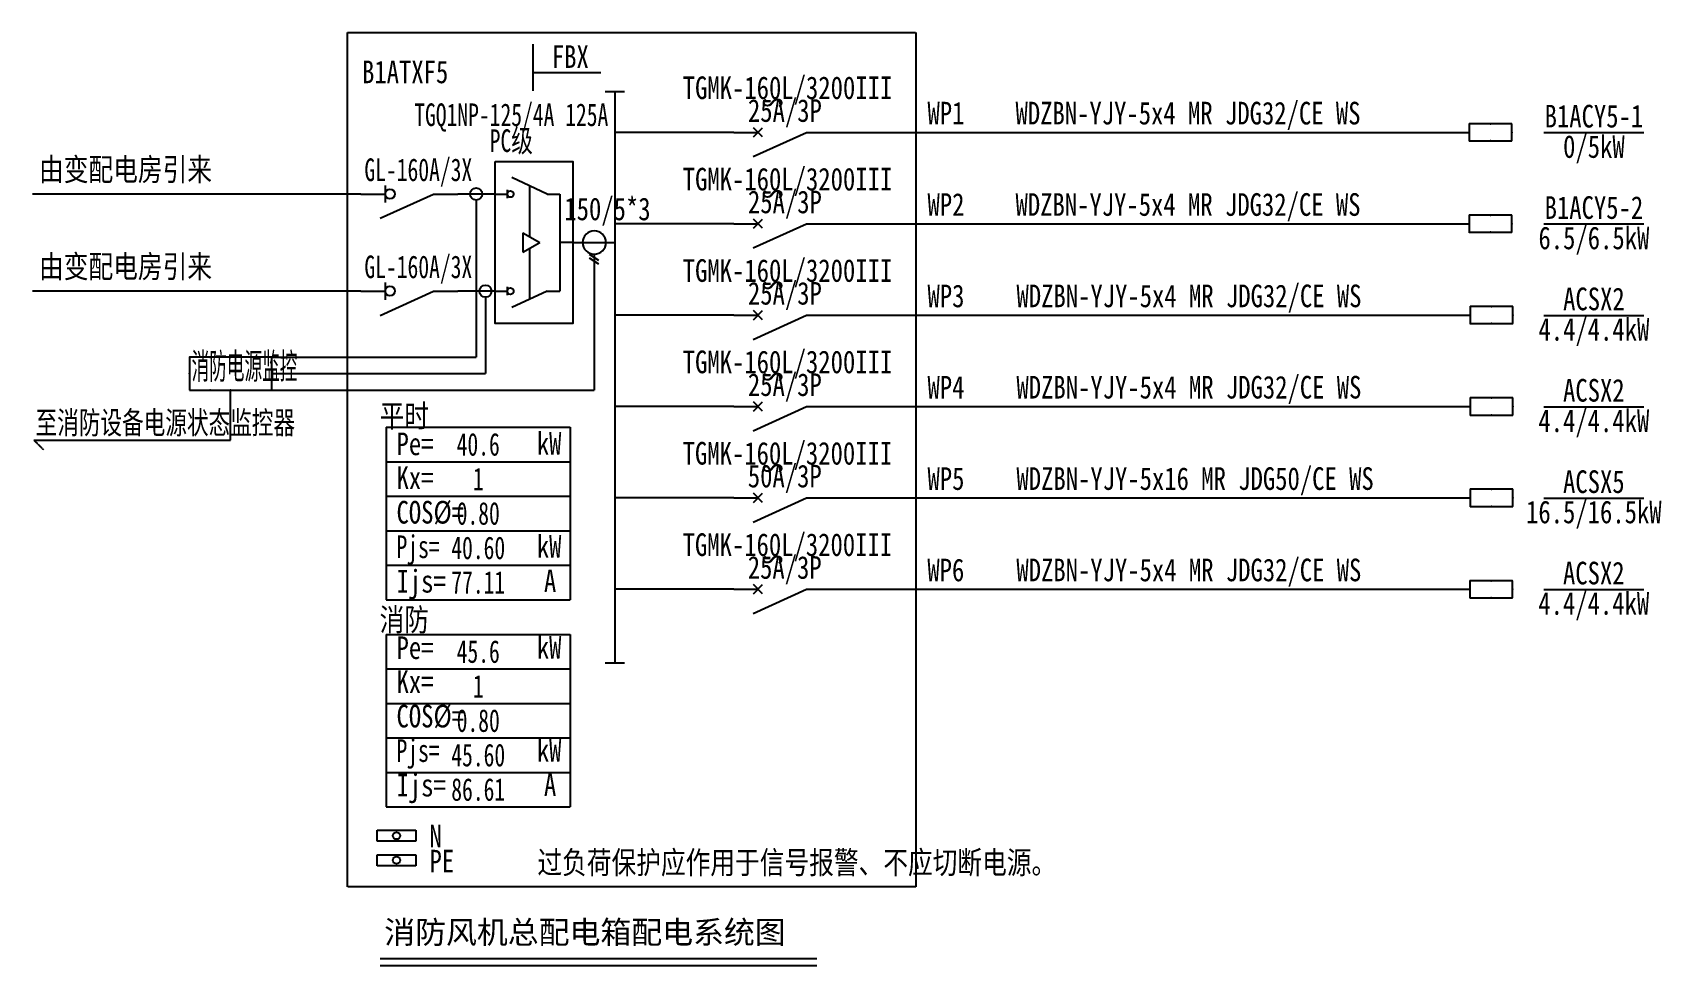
# Model space of a CAD drawing. Extents: x 167329 to 169847, y 198270 to 199711.
import ezdxf
from ezdxf.enums import TextEntityAlignment as Align

# ---------------------------------------------------------------- set-up
doc = ezdxf.new("R2010")
doc.units = 0
doc.header["$MEASUREMENT"] = 0
for name, pattern in [('__DASH', [0.35, 0.25, -0.1]), ('DASH', [0.35, 0.25, -0.1]), ('控制线', [1, 0.75, -0.1, 0.05, -0.1])]:
    doc.linetypes.add(name, pattern=pattern)
for name, color, linetype in [('EL-SYS', 3, 'Continuous'), ('EL-SYS-EQUIP', 3, 'Continuous'), ('EL-SYS-loop1', 3, 'Continuous'), ('EL-SYS-loop2', 6, '控制线'), ('EL-TEXT', 4, 'Continuous')]:
    doc.layers.add(name, color=color, linetype=linetype)
doc.styles.add('_TEL_DIM', font='xcsg.shx', dxfattribs={"width": 0.8, "height": 3.5, "bigfont": 'HZTXT.shx'})
doc.styles.add('CCDI-TOG-03', font='simhei.ttf')
doc.styles.add('DQ', font='', dxfattribs={"width": 0.7})
doc.styles.add('H2', font='', dxfattribs={"width": 0.7})
doc.styles.add('HZ1', font='', dxfattribs={"width": 0.7})
doc.styles.add('S2', font='', dxfattribs={"width": 0.7, "height": 2.5})
doc.styles.get('DQ').set_extended_font_data('SimSun')
doc.styles.get('H2').set_extended_font_data('SimSun')
doc.styles.get('HZ1').set_extended_font_data('SimSun')
doc.styles.get('S2').set_extended_font_data('SimSun')

# ---------------------------------------------------------------- blocks, each defined once
blk = doc.blocks.new('$equip_U$00000075(linying1)')
blk.add_lwpolyline([(-1.275, -0.51), (1.275, -0.51), (1.275, 0.51), (-1.275, 0.51)], close=True)
for p in [(-0.638, 0.51), (0, 0.51), (-1.275, 0), (1.275, 0), (-0.638, -0.51), (0, -0.51)]:
    blk.add_point(p)
at = {"color": 7, "style": 'S2', "width": 0.5}
blk.add_text('消防电源监控', height=0.8, dxfattribs=at).set_placement((-1.209, -0.409), align=Align.BOTTOM_LEFT)
at = {"color": 7, "style": '_TEL_DIM', "flags": 1}
for tag in ['A', 'REMARK']:
    blk.add_attdef(tag, text='', height=0.00002, dxfattribs=at).set_placement((0, 0), align=Align.MIDDLE_CENTER)

msp = doc.modelspace()

# ---------------------------------------------------------------- linework, layer by layer
for p, q in [((168443.2, 199519.5, 2.4), (168525.7, 199557, 2.4)), ((168443.6, 199549.9, 2.4), (168457.8, 199564.1, 2.4)), ((168457.8, 199549.9, 2.4), (168443.6, 199564.1, 2.4)), ((169615.8, 199570.2, -27.4), (169549.8, 199570.2, -27.4)), ((169549.8, 199570.2, -27.4), (169549.8, 199543.8, -27.4)), ((169615.8, 199543.8, -27.4), (169615.8, 199570.2, -27.4)), ((169549.8, 199543.8, -27.4), (169615.8, 199543.8, -27.4)), ((169615.8, 199429, -22), (169549.8, 199429, -22)), ((169549.8, 199429, -22), (169549.8, 199402.6, -22)), ((169615.8, 199402.6, -22), (169615.8, 199429, -22)), ((168443.2, 199378.3, 7.9), (168525.7, 199415.8, 7.9)), ((168443.6, 199408.7, 7.9), (168457.8, 199422.9, 7.9)), ((168457.8, 199408.7, 7.9), (168443.6, 199422.9, 7.9)), ((169549.8, 199402.6, -22), (169615.8, 199402.6, -22)), ((168443.2, 199237.1, 11.4), (168525.7, 199274.6, 11.4)), ((168443.6, 199267.5, 11.4), (168457.8, 199281.7, 11.4)), ((168457.8, 199267.5, 11.4), (168443.6, 199281.7, 11.4)), ((169617.3, 199287.8, -18.4), (169551.3, 199287.8, -18.4)), ((169551.3, 199287.8, -18.4), (169551.3, 199261.4, -18.4)), ((169617.3, 199261.4, -18.4), (169617.3, 199287.8, -18.4)), ((169551.3, 199261.4, -18.4), (169617.3, 199261.4, -18.4)), ((168443.2, 199095.9, 5.7), (168525.7, 199133.4, 5.7)), ((168443.6, 199126.4, 5.7), (168457.8, 199140.5, 5.7)), ((168457.8, 199126.4, 5.7), (168443.6, 199140.5, 5.7)), ((169617.3, 199146.6, -24.1), (169551.3, 199146.6, -24.1)), ((169551.3, 199146.6, -24.1), (169551.3, 199120.2, -24.1)), ((169617.3, 199120.2, -24.1), (169617.3, 199146.6, -24.1)), ((169551.3, 199120.2, -24.1), (169617.3, 199120.2, -24.1)), ((168443.6, 198985.2), (168457.8, 198999.3)), ((168457.8, 198985.2), (168443.6, 198999.3)), ((169617.3, 199005.4, -29.8), (169551.3, 199005.4, -29.8)), ((169551.3, 199005.4, -29.8), (169551.3, 198979, -29.8)), ((169617.3, 198979, -29.8), (169617.3, 199005.4, -29.8)), ((168443.2, 198954.7), (168525.7, 198992.2)), ((169551.3, 198979, -29.8), (169617.3, 198979, -29.8)), ((168443, 198813.5, -5.7), (168525.5, 198851, -5.7)), ((168443.5, 198844, -5.7), (168457.6, 198858.1, -5.7)), ((168457.6, 198844, -5.7), (168443.5, 198858.1, -5.7)), ((169617.1, 198864.2, -35.5), (169551.1, 198864.2, -35.5)), ((169551.1, 198864.2, -35.5), (169551.1, 198837.8, -35.5)), ((169617.1, 198837.8, -35.5), (169617.1, 198864.2, -35.5)), ((169551.1, 198837.8, -35.5), (169617.1, 198837.8, -35.5))]:
    msp.add_line(p, q)
for points, elevation in [([(168413.2, 199557), (168450.7, 199557)], 2.4), ([(168525.7, 199557), (168563.2, 199557)], 2.4), ([(168413.2, 199415.8), (168450.7, 199415.8)], 7.9), ([(168525.7, 199415.8), (168563.2, 199415.8)], 7.9), ([(168413.2, 199274.6), (168450.7, 199274.6)], 11.4), ([(168525.7, 199274.6), (168563.2, 199274.6)], 11.4), ([(168413.2, 199133.4), (168450.7, 199133.4)], 5.7), ([(168525.7, 199133.4), (168563.2, 199133.4)], 5.7), ([(168413, 198851), (168450.5, 198851)], -5.7), ([(168525.5, 198851), (168563, 198851)], -5.7)]:
    msp.add_lwpolyline(points, dxfattribs=dict(elevation=elevation))
at = {"const_width": 1.76}
for points, elevation in [([(169549.8, 199570.2), (169549.8, 199543.8), (169615.8, 199543.8), (169615.8, 199570.2), (169549.8, 199570.2), (169549.8, 199543.8)], -27.4), ([(169549.8, 199429), (169549.8, 199402.6), (169615.8, 199402.6), (169615.8, 199429), (169549.8, 199429), (169549.8, 199402.6)], -22), ([(169551.3, 199287.8), (169551.3, 199261.4), (169617.3, 199261.4), (169617.3, 199287.8), (169551.3, 199287.8), (169551.3, 199261.4)], -18.4), ([(169551.3, 199146.6), (169551.3, 199120.2), (169617.3, 199120.2), (169617.3, 199146.6), (169551.3, 199146.6), (169551.3, 199120.2)], -24.1), ([(169551.3, 199005.4), (169551.3, 198979), (169617.3, 198979), (169617.3, 199005.4), (169551.3, 199005.4), (169551.3, 198979)], -29.8), ([(169551.1, 198864.2), (169551.1, 198837.8), (169617.1, 198837.8), (169617.1, 198864.2), (169551.1, 198864.2), (169551.1, 198837.8)], -35.5)]:
    msp.add_lwpolyline(points, dxfattribs=dict(at, elevation=elevation))
for points in [[(168413.2, 198992.2), (168450.7, 198992.2)], [(168525.7, 198992.2), (168563.2, 198992.2)]]:
    msp.add_lwpolyline(points)
for p in [(169549.8, 199557, -27.4), (169582.8, 199570.2, -27.4), (169615.8, 199557, -27.4), (169582.8, 199543.8, -27.4), (169582.8, 199429, -22), (169549.8, 199415.8, -22), (169582.8, 199402.6, -22), (169615.8, 199415.8, -22), (169551.3, 199274.6, -18.4), (169584.3, 199287.8, -18.4), (169617.3, 199274.6, -18.4), (169584.3, 199261.4, -18.4), (169551.3, 199133.4, -24.1), (169584.3, 199146.6, -24.1), (169617.3, 199133.4, -24.1), (169584.3, 199120.2, -24.1), (169584.3, 199005.4, -29.8), (169551.3, 198992.2, -29.8), (169584.3, 198979, -29.8), (169617.3, 198992.2, -29.8), (169551.1, 198851, -35.5), (169584.1, 198864.2, -35.5), (169617.1, 198851, -35.5), (169584.1, 198837.8, -35.5)]:
    msp.add_point(p)
at = {"layer": 'EL-SYS'}
for p, q in [((168214.2, 199620, -27.4), (168244.2, 199620, -27.4)), ((168229.2, 199618.9, -12.5), (168229.2, 198736.3, -12.5)), ((168413.2, 199557, -12.5), (168229.2, 199557, -12.5)), ((168563.2, 199557, -12.5), (169549.8, 199557, -27.4)), ((167874, 199475, -39.5), (167874, 199448.4, -39.5)), ((167866.5, 199424.2, -39.5), (167949, 199461.7, -39.5)), ((168413.2, 199415.8, -7.1), (168229.2, 199415.8, -7.1)), ((168563.2, 199415.8, -7.1), (169549.8, 199415.8, -22)), ((168164.5, 199386.7, -27.2), (168229.2, 199386.7, -12.5)), ((167874, 199325, -39.5), (167874, 199298.4, -39.5)), ((167866.5, 199274.2, -39.5), (167949, 199311.7, -39.5)), ((168413.2, 199274.6, -3.5), (168229.2, 199274.6, -3.5)), ((168563.2, 199274.6, -3.5), (169551.3, 199274.6, -18.4)), ((168413.2, 199133.4, -9.2), (168229.2, 199133.4, -9.2)), ((168563.2, 199133.4, -9.2), (169551.3, 199133.4, -24.1)), ((168413.2, 198992.2, -14.9), (168229.2, 198992.2, -14.9)), ((168563.2, 198992.2, -14.9), (169551.3, 198992.2, -29.8)), ((168413, 198851, -20.6), (168229, 198851, -20.6)), ((168563, 198851, -20.6), (169551.1, 198851, -35.5)), ((168214.2, 198737.4, -27.4), (168244.2, 198737.4, -27.4)), ((167861.9, 198461.6, -27.4), (167861.9, 198478.5, -27.4)), ((167861.9, 198478.5, -27.4), (167921.8, 198478.5, -27.4)), ((167921.8, 198478.5, -27.4), (167921.8, 198461.6, -27.4)), ((167921.8, 198461.6, -27.4), (167861.9, 198461.6, -27.4)), ((167861.9, 198423.7, -27.4), (167861.9, 198440.7, -27.4)), ((167861.9, 198440.7, -27.4), (167921.8, 198440.7, -27.4)), ((167921.8, 198423.7, -27.4), (167861.9, 198423.7, -27.4)), ((167921.8, 198440.7, -27.4), (167921.8, 198423.7, -27.4))]:
    msp.add_line(p, q, dxfattribs=at)
at = {"layer": 'EL-SYS', "elevation": -39.5}
for points in [[(167836.5, 199461.7), (167874, 199461.7)], [(167949, 199461.7), (167986.5, 199461.7)], [(167836.5, 199311.7), (167874, 199311.7)], [(167949, 199311.7), (167986.5, 199311.7)]]:
    msp.add_lwpolyline(points, dxfattribs=at)
at = {"layer": 'EL-SYS'}
for centre, radius in [((167881.6, 199461.7, -39.5), 7.55), ((167881.6, 199311.7, -39.5), 7.55), ((167891.8, 198470.2, -27.4), 5.58), ((167891.8, 198432.4, -27.4), 5.58)]:
    msp.add_circle(centre, radius, dxfattribs=at)
at = {"layer": 'EL-SYS-EQUIP'}
for p, q in [((168124.5, 199461.7, -9), (168070.1, 199487.1, -9)), ((168044.5, 199461.7, -9), (168062.8, 199461.7, -9)), ((168062.8, 199468.1, -9), (168062.8, 199455.3, -9)), ((168124.5, 199461.7, -9), (168144.5, 199461.7, -9)), ((168144.5, 199461.7, -9), (168144.5, 199311.7, -9)), ((168164.5, 199386.7, -9), (168144.5, 199386.7, -9)), ((168044.5, 199311.7, -9), (168062.8, 199311.7, -9)), ((168062.8, 199318.1, -9), (168062.8, 199305.3, -9)), ((168124.5, 199311.7, -9), (168070.1, 199286.4, -9)), ((168124.5, 199311.7, -9), (168144.5, 199311.7, -9))]:
    msp.add_line(p, q, dxfattribs=at)
at = {"layer": 'EL-SYS-EQUIP', "color": 1, "linetype": 'DASH'}
for p, q in [((168097.3, 199474.4, -9), (168097.3, 199395.9, -9)), ((168097.3, 199377.5, -9), (168097.3, 199299, -9))]:
    msp.add_line(p, q, dxfattribs=at)
at = {"layer": 'EL-SYS-EQUIP', "color": 1}
for p, q in [((168087.3, 199401.7, -9), (168113.3, 199386.7, -9)), ((168087.3, 199401.7, -9), (168087.3, 199371.7, -9)), ((168087.3, 199371.7, -9), (168113.3, 199386.7, -9))]:
    msp.add_line(p, q, dxfattribs=at)
at = {"layer": 'EL-SYS-EQUIP', "elevation": -9}
msp.add_lwpolyline([(168044.5, 199511.7), (168164.5, 199511.7), (168164.5, 199261.7), (168044.5, 199261.7)], close=True, dxfattribs=at)
at = {"layer": 'EL-SYS-EQUIP', "color": 3, "elevation": -9}
msp.add_lwpolyline([(168215.5, 199386.7, 1), (168179.5, 199386.7, 1), (168215.5, 199386.7)], format="xyb", close=True, dxfattribs=at)
for points in [[(168204.7, 199359.1), (168190.3, 199368.1)], [(168204.7, 199353.4), (168190.3, 199362.4)], [(168197.5, 199368.7), (168197.5, 199354.3)]]:
    msp.add_lwpolyline(points, dxfattribs=at)
at = {"layer": 'EL-SYS-EQUIP', "color": 3}
for centre in [(168014.9, 199461.7, -39.5), (168029.2, 199311.7, -39.5)]:
    msp.add_circle(centre, 9.37, dxfattribs=at)
at = {"layer": 'EL-SYS-EQUIP'}
for centre in [(168067.8, 199461.7, -9), (168067.8, 199311.7, -9)]:
    msp.add_circle(centre, 5.02, dxfattribs=at)
at = {"layer": 'EL-SYS-loop1'}
for p, q in [((167836.5, 199461.7, -39.5), (167329.2, 199461.7, -39.5)), ((168044.5, 199461.7, -39.5), (167986.5, 199461.7, -39.5)), ((167836.5, 199311.7, -39.5), (167329.2, 199311.7, -39.5)), ((168044.5, 199311.7, -39.5), (167986.5, 199311.7, -39.5))]:
    msp.add_line(p, q, dxfattribs=at)
at = {"layer": 'EL-SYS-loop2', "linetype": '控制线'}
for p, q in [((168014.9, 199452.3, -39.5), (168014.9, 199209.8, -39.5)), ((168197.5, 199354.3, -9), (168197.5, 199158.8, -39.5)), ((168029.2, 199302.3, -39.5), (168029.2, 199184.3, -39.5)), ((167699.2, 199209.8, -39.5), (168014.9, 199209.8, -39.5)), ((167699.2, 199184.3, -39.5), (168029.2, 199184.3, -39.5)), ((167635.4, 199081.3, -39.5), (167635.4, 199158.8, -39.5)), ((167699.2, 199158.8, -39.5), (168197.5, 199158.8, -39.5)), ((167331.3, 199081.3, -39.5), (167346.3, 199066.4, -39.5)), ((167331.3, 199081.3, -39.5), (167635.4, 199081.3, -39.5))]:
    msp.add_line(p, q, dxfattribs=at)
at = {"layer": 'EL-TEXT', "color": 0, "linetype": '__DASH'}
for p, q in [((167815.9, 199711.1, -27.4), (168694.4, 199711.1, -27.4)), ((167815.9, 198391.3, -27.4), (167815.9, 199711.1, -27.4)), ((168694.4, 199711.1, -27.4), (168694.4, 198391.3, -27.4)), ((168694.4, 198391.3, -27.4), (167815.9, 198391.3, -27.4))]:
    msp.add_line(p, q, dxfattribs=at)
at = {"layer": 'EL-TEXT'}
for p, q in [((168102.7, 199693.3, -27.4), (168102.7, 199621.3, -27.4)), ((168102.7, 199649.3, -27.4), (168207.6, 199649.3, -27.4)), ((169665.5, 199274.2, -18.4), (169820.1, 199274.2, -18.4)), ((169665.4, 199133, -24.1), (169820, 199133, -24.1)), ((169665.5, 198991.9, -29.8), (169820.1, 198991.9, -29.8)), ((169665.3, 198850.7, -35.5), (169819.9, 198850.7, -35.5)), ((167866.6, 198280.5, -12.5), (168541.7, 198280.5, -12.5)), ((167866.6, 198269.7, -27.4), (168541.7, 198269.7, -27.4))]:
    msp.add_line(p, q, dxfattribs=at)
at = {"layer": 'EL-TEXT', "color": 6}
for p, q in [((169665.5, 199556.6, -27.4), (169820.1, 199556.6, -27.4)), ((169665.5, 199415.4, -22), (169820.1, 199415.4, -22))]:
    msp.add_line(p, q, dxfattribs=at)
at = {"layer": 'EL-TEXT', "ltscale": 9998.693336}
for p, q in [((167875.9, 199101.5, -12.5), (167875.9, 198834.8, -12.5)), ((167875.9, 199101.5, -12.5), (168160.3, 199101.5, -12.5)), ((168160.3, 199101.5, -12.5), (168160.3, 198834.8, -12.5)), ((167875.9, 199048, -12.5), (168160.3, 199048, -12.5)), ((167875.9, 198994.7, -12.5), (168160.3, 198994.7, -12.5)), ((167875.9, 198941.4, -12.5), (168160.3, 198941.4, -12.5)), ((167875.9, 198888.1, -12.5), (168160.3, 198888.1, -12.5)), ((167875.9, 198834.8, -12.5), (168160.3, 198834.8, -12.5)), ((167875.9, 198781.3, -12.5), (167875.9, 198514.6, -12.5)), ((167875.9, 198781.3, -12.5), (168160.3, 198781.3, -12.5)), ((168160.3, 198781.3, -12.5), (168160.3, 198514.6, -12.5)), ((167875.9, 198727.8, -12.5), (168160.3, 198727.8, -12.5)), ((167875.9, 198674.5, -12.5), (168160.3, 198674.5, -12.5)), ((167875.9, 198621.2, -12.5), (168160.3, 198621.2, -12.5)), ((167875.9, 198567.9, -12.5), (168160.3, 198567.9, -12.5)), ((167875.9, 198514.6, -12.5), (168160.3, 198514.6, -12.5))]:
    msp.add_line(p, q, dxfattribs=at)

# ---------------------------------------------------------------- block references
at = {"layer": 'EL-SYS-EQUIP', "xscale": 50.00000000000001, "yscale": 50.00000000000001, "zscale": 50.00000000000001, "rotation": 2.166884314568676e-07}
msp.add_blockref('$equip_U$00000075(linying1)', (167635.4, 199184.3, -39.5), dxfattribs=at)

# ---------------------------------------------------------------- texts
at = {"style": 'S2'}
for s, width, p in [('Pe=', 0.8, (167891.8, 199058.2, -12.5)), ('kW', 0.8, (168108.6, 199058.8, -12.5)), ('Kx=', 0.8, (167891.8, 199005.8, -12.5)), ('COS%%C=', 0.8, (167891.8, 198952.5, -12.5)), ('Pjs=', 0.7, (167891.8, 198899.2, -12.5)), ('kW', 0.8, (168108.6, 198899.8, -12.5)), ('Ijs=', 0.8, (167891.8, 198845.9, -12.5)), ('A', 0.8, (168119.7, 198846.5, -12.5)), ('Pe=', 0.8, (167891.8, 198743.2, -12.5)), ('kW', 0.8, (168108.6, 198743.8, -12.5)), ('Kx=', 0.8, (167891.8, 198690.8, -12.5)), ('COS%%C=', 0.8, (167891.8, 198637.5, -12.5)), ('Pjs=', 0.7, (167891.8, 198584.2, -12.5)), ('kW', 0.8, (168108.6, 198584.8, -12.5)), ('Ijs=', 0.8, (167891.8, 198530.9, -12.5)), ('A', 0.8, (168119.7, 198531.5, -12.5))]:
    msp.add_text(s, height=35, dxfattribs=dict(at, width=width)).set_placement(p)
at = {"width": 0.8, "flags": 9}
for p in [(168488.2, 199594.5, 2.4), (168488.2, 199453.3, 7.9), (168488.2, 199312.1, 11.4), (168488.2, 199170.9, 5.7), (168488.2, 199029.7), (168488, 198888.5, -5.7)]:
    msp.add_attdef('S', p, '', height=30, rotation=90, dxfattribs=at)
at = {"layer": 'EL-TEXT'}
for s, style, width, p in [('FBX', 'HZ1', 0.8, (168131.9, 199656.5, -12.5)), ('B1ATXF5', 'HZ1', 0.8, (167838.5, 199632.9, -12.5)), ('WP1', 'HZ1', 0.8, (168712.6, 199569.2, 2.4)), ('WDZBN-YJY-5x4 MR JDG32/CE WS', 'HZ1', 0.8, (168848.7, 199569.2, 2.4)), ('WP2', 'HZ1', 0.8, (168712.6, 199428, 7.9)), ('WDZBN-YJY-5x4 MR JDG32/CE WS', 'HZ1', 0.8, (168848.7, 199428, 7.9)), ('WDZBN-YJY-5x4 MR JDG32/CE WS', 'HZ1', 0.8, (168850.2, 199286.8, 11.4)), ('WP3', 'HZ1', 0.8, (168712.6, 199286.8, 11.4)), ('WP4', 'HZ1', 0.8, (168712.6, 199145.7, 5.7)), ('WDZBN-YJY-5x4 MR JDG32/CE WS', 'HZ1', 0.8, (168850.1, 199145.7, 5.7)), ('至消防设备电源状态监控器', 'S2', 0.7, (167333.9, 199090.9, -39.5)), ('WP5', 'HZ1', 0.8, (168712.6, 199004.5, 0)), ('WDZBN-YJY-5x16 MR JDG50/CE WS', 'HZ1', 0.8, (168850.1, 199004.5, 0)), ('WP6', 'HZ1', 0.8, (168712.4, 198863.3, -5.7)), ('WDZBN-YJY-5x4 MR JDG32/CE WS', 'HZ1', 0.8, (168850, 198863.3, -5.7)), ('N', 'DQ', 0.8, (167942.8, 198452.1, -27.4)), ('PE', 'DQ', 0.8, (167942.8, 198413.4, -27.4)), ('过负荷保护应作用于信号报警、不应切断电源。', 'S2', 0.8, (168109.6, 198411.3, -54.4))]:
    msp.add_text(s, height=35, dxfattribs=dict(at, style=style, width=width)).set_placement(p)
for s, style, width, p in [('TGMK-160L/3200III', 'S2', 0.8, (168496.2, 199608.4, -27.4)), ('TGQ1NP-125/4A 125A', 'S2', 0.7, (168069.2, 199566.7, -39.5)), ('25A/3P', 'S2', 0.8, (168492.2, 199573.2, -27.4)), ('PC级', 'S2', 0.7, (168069.2, 199526.7, -39.5)), ('GL-160A/3X', 'S2', 0.7, (167925.5, 199481.7, -39.5)), ('TGMK-160L/3200III', 'S2', 0.8, (168496.2, 199467.2, -21.9)), ('25A/3P', 'S2', 0.8, (168492.2, 199432, -21.9)), ('GL-160A/3X', 'S2', 0.7, (167925.5, 199331.7, -39.5)), ('TGMK-160L/3200III', 'S2', 0.8, (168496.2, 199326, -18.4)), ('25A/3P', 'S2', 0.8, (168492.2, 199290.8, -18.4)), ('ACSX2', 'HZ1', 0.8, (169742.8, 199282.1, -3.5)), ('4.4/4.4kW', 'HZ1', 0.8, (169742.8, 199235.2, -3.5)), ('TGMK-160L/3200III', 'S2', 0.8, (168496.2, 199184.8, -24.1)), ('25A/3P', 'S2', 0.8, (168492.1, 199149.6, -24.1)), ('ACSX2', 'HZ1', 0.8, (169742.7, 199140.9, -9.2)), ('平时', 'HZ1', 0.8, (167903.8, 199101.5, -12.5)), ('4.4/4.4kW', 'HZ1', 0.8, (169742.7, 199094, -9.2)), ('TGMK-160L/3200III', 'S2', 0.8, (168496.1, 199043.6, -29.8)), ('50A/3P', 'S2', 0.8, (168492, 199008.4, -29.8)), ('ACSX5', 'HZ1', 0.8, (169742.7, 198999.7, -14.9)), ('16.5/16.5kW', 'HZ1', 0.8, (169742.7, 198952.9, -14.9)), ('TGMK-160L/3200III', 'S2', 0.8, (168496, 198902.4, -35.5)), ('25A/3P', 'S2', 0.8, (168491.9, 198867.2, -35.5)), ('ACSX2', 'HZ1', 0.8, (169742.6, 198858.5, -20.6)), ('4.4/4.4kW', 'HZ1', 0.8, (169742.6, 198811.7, -20.6)), ('消防', 'HZ1', 0.8, (167903.8, 198786.5, -12.5))]:
    msp.add_text(s, height=35, dxfattribs=dict(at, style=style, width=width)).set_placement(p, align=Align.CENTER)
at = {"layer": 'EL-TEXT', "color": 6, "style": 'HZ1', "width": 0.8}
for s, p in [('B1ACY5-1', (169742.8, 199564.5, -12.5)), ('0/5kW', (169742.8, 199517.6, -12.5)), ('B1ACY5-2', (169742.8, 199423.3, -7)), ('6.5/6.5kW', (169742.8, 199376.4, -7.1))]:
    msp.add_text(s, height=35, dxfattribs=at).set_placement(p, align=Align.CENTER)
at = {"layer": 'EL-TEXT', "style": 'H2', "width": 0.8}
for p in [(167339.2, 199471.7, -40.6), (167339.2, 199321.7, -40.6)]:
    msp.add_text('由变配电房引来', height=35, dxfattribs=at).set_placement(p, align=Align.BOTTOM_LEFT)
at = {"layer": 'EL-TEXT', "style": 'S2', "width": 0.8}
msp.add_text('150/5*3', height=35, dxfattribs=at).set_placement((168217.9, 199438.7, -29.2), align=Align.MIDDLE_CENTER)
at = {"layer": 'EL-TEXT', "style": 'CCDI-TOG-03'}
msp.add_text('消防风机总配电箱配电系统图', height=35, dxfattribs=at).set_placement((167872.8, 198303.5, -12.5))
at = {"layer": 'EL-TEXT', "ltscale": 9998.693336, "char_height": 35, "width": 284.42, "attachment_point": 5, "style": 'S2'}
for s, insert in [('40.6', (168018.1, 199074.7, -12.5)), ('1', (168018.1, 199021.3, -12.5)), ('0.80', (168018.1, 198968, -12.5)), ('40.60', (168018.1, 198914.7, -12.5)), ('77.11', (168018.1, 198861.4, -12.5)), ('45.6', (168018.1, 198754.5, -12.5)), ('1', (168018.1, 198701.1, -12.5)), ('0.80', (168018.1, 198647.8, -12.5)), ('45.60', (168018.1, 198594.5, -12.5)), ('86.61', (168018.1, 198541.3, -12.5))]:
    msp.add_mtext(s, dxfattribs=dict(at, insert=insert))

doc.saveas('drawing.dxf')
